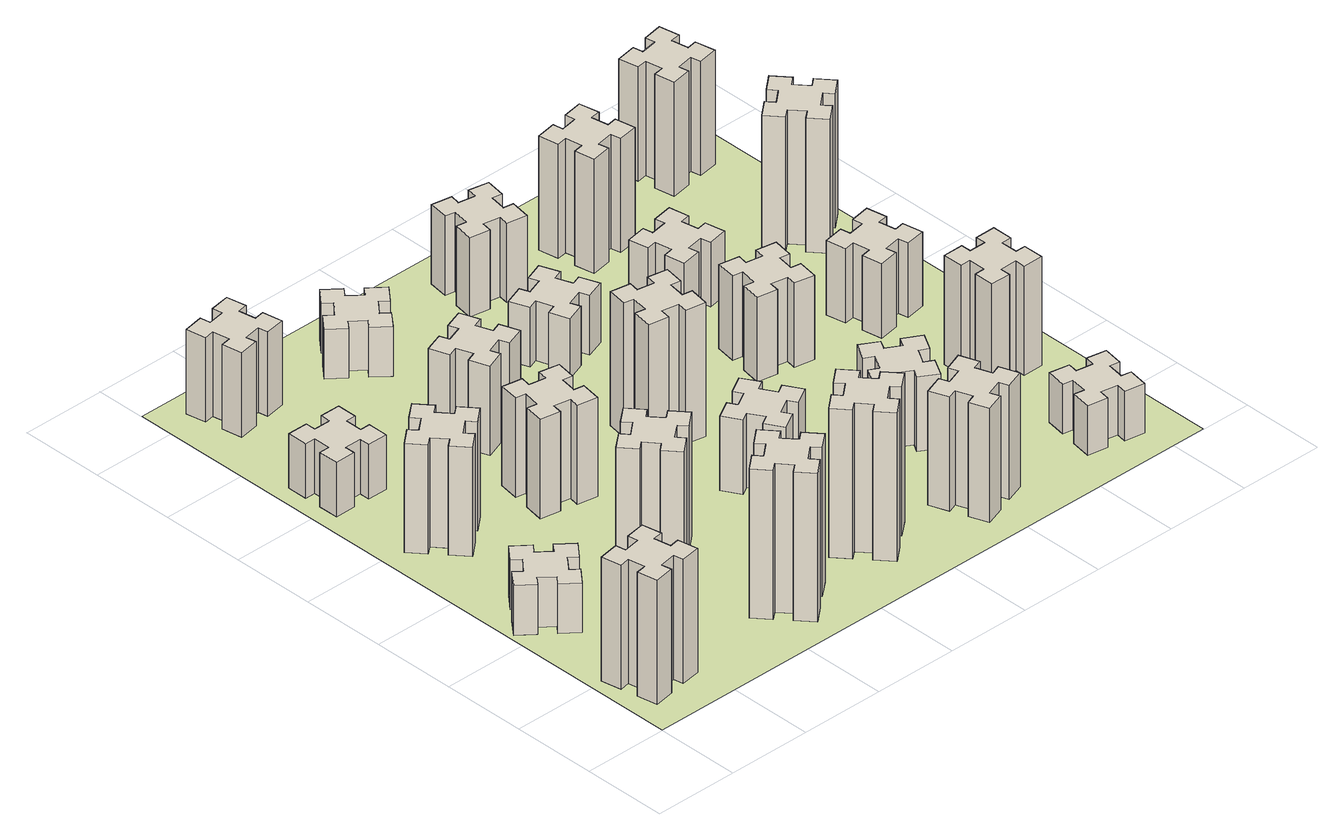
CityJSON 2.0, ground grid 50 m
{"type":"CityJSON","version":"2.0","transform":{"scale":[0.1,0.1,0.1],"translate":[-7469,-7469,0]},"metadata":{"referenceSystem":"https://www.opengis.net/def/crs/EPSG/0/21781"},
"CityObjects":{
"building1":{"type":"Building","attributes":{"class":"1000","function":"1000","usage":"1000","yearOfConstruction":2016,"roofType":"1000","measuredHeight":75,"storeysAboveGround":30,"storeysBelowGround":0},"geometry":[{"type":"Solid","lod":"1","boundaries":[[[[0,1,2,3,4,5,6,7,8,9,10,11,12,13,14,15,16,17,18,19]],[[17,16,20,21]],[[16,15,22,20]],[[15,14,23,22]],[[14,13,24,23]],[[13,12,25,24]],[[12,11,26,25]],[[11,10,27,26]],[[10,9,28,27]],[[9,8,29,28]],[[8,7,30,29]],[[7,6,31,30]],[[6,5,32,31]],[[5,4,33,32]],[[4,3,34,33]],[[3,2,35,34]],[[2,1,36,35]],[[1,0,37,36]],[[0,19,38,37]],[[19,18,39,38]],[[18,17,21,39]],[[24,25,26,27,28,29,30,31,32,33,34,35,36,37,38,39,21,20,22,23]]]]}]},
"building2":{"type":"Building","attributes":{"class":"1000","function":"1000","usage":"1000","yearOfConstruction":2016,"roofType":"1000","measuredHeight":30,"storeysAboveGround":30,"storeysBelowGround":0},"geometry":[{"type":"Solid","lod":"1","boundaries":[[[[40,41,42,43,44,45,46,47,48,49,50,51,52,53,54,55,56,57,58,59]],[[57,56,60,61]],[[56,55,62,60]],[[55,54,63,62]],[[54,53,64,63]],[[53,52,65,64]],[[52,51,66,65]],[[51,50,67,66]],[[50,49,68,67]],[[49,48,69,68]],[[48,47,70,69]],[[47,46,71,70]],[[46,45,72,71]],[[45,44,73,72]],[[44,43,74,73]],[[43,42,75,74]],[[42,41,76,75]],[[41,40,77,76]],[[40,59,78,77]],[[59,58,79,78]],[[58,57,61,79]],[[64,65,66,67,68,69,70,71,72,73,74,75,76,77,78,79,61,60,62,63]]]]}]},
"building3":{"type":"Building","attributes":{"class":"1000","function":"1000","usage":"1000","yearOfConstruction":2016,"roofType":"1000","measuredHeight":66,"storeysAboveGround":30,"storeysBelowGround":0},"geometry":[{"type":"Solid","lod":"1","boundaries":[[[[80,81,82,83,84,85,86,87,88,89,90,91,92,93,94,95,96,97,98,99]],[[97,96,100,101]],[[96,95,102,100]],[[95,94,103,102]],[[94,93,104,103]],[[93,92,105,104]],[[92,91,106,105]],[[91,90,107,106]],[[90,89,108,107]],[[89,88,109,108]],[[88,87,110,109]],[[87,86,111,110]],[[86,85,112,111]],[[85,84,113,112]],[[84,83,114,113]],[[83,82,115,114]],[[82,81,116,115]],[[81,80,117,116]],[[80,99,118,117]],[[99,98,119,118]],[[98,97,101,119]],[[104,105,106,107,108,109,110,111,112,113,114,115,116,117,118,119,101,100,102,103]]]]}]},
"building4":{"type":"Building","attributes":{"class":"1000","function":"1000","usage":"1000","yearOfConstruction":2016,"roofType":"1000","measuredHeight":33,"storeysAboveGround":30,"storeysBelowGround":0},"geometry":[{"type":"Solid","lod":"1","boundaries":[[[[120,121,122,123,124,125,126,127,128,129,130,131,132,133,134,135,136,137,138,139]],[[137,136,140,141]],[[136,135,142,140]],[[135,134,143,142]],[[134,133,144,143]],[[133,132,145,144]],[[132,131,146,145]],[[131,130,147,146]],[[130,129,148,147]],[[129,128,149,148]],[[128,127,150,149]],[[127,126,151,150]],[[126,125,152,151]],[[125,124,153,152]],[[124,123,154,153]],[[123,122,155,154]],[[122,121,156,155]],[[121,120,157,156]],[[120,139,158,157]],[[139,138,159,158]],[[138,137,141,159]],[[144,145,146,147,148,149,150,151,152,153,154,155,156,157,158,159,141,140,142,143]]]]}]},
"building5":{"type":"Building","attributes":{"class":"1000","function":"1000","usage":"1000","yearOfConstruction":2016,"roofType":"1000","measuredHeight":90,"storeysAboveGround":30,"storeysBelowGround":0},"geometry":[{"type":"Solid","lod":"1","boundaries":[[[[160,161,162,163,164,165,166,167,168,169,170,171,172,173,174,175,176,177,178,179]],[[177,176,180,181]],[[176,175,182,180]],[[175,174,183,182]],[[174,173,184,183]],[[173,172,185,184]],[[172,171,186,185]],[[171,170,187,186]],[[170,169,188,187]],[[169,168,189,188]],[[168,167,190,189]],[[167,166,191,190]],[[166,165,192,191]],[[165,164,193,192]],[[164,163,194,193]],[[163,162,195,194]],[[162,161,196,195]],[[161,160,197,196]],[[160,179,198,197]],[[179,178,199,198]],[[178,177,181,199]],[[184,185,186,187,188,189,190,191,192,193,194,195,196,197,198,199,181,180,182,183]]]]}]},
"building6":{"type":"Building","attributes":{"class":"1000","function":"1000","usage":"1000","yearOfConstruction":2016,"roofType":"1000","measuredHeight":75,"storeysAboveGround":30,"storeysBelowGround":0},"geometry":[{"type":"Solid","lod":"1","boundaries":[[[[200,201,202,203,204,205,206,207,208,209,210,211,212,213,214,215,216,217,218,219]],[[217,216,220,221]],[[216,215,222,220]],[[215,214,223,222]],[[214,213,224,223]],[[213,212,225,224]],[[212,211,226,225]],[[211,210,227,226]],[[210,209,228,227]],[[209,208,229,228]],[[208,207,230,229]],[[207,206,231,230]],[[206,205,232,231]],[[205,204,233,232]],[[204,203,234,233]],[[203,202,235,234]],[[202,201,236,235]],[[201,200,237,236]],[[200,219,238,237]],[[219,218,239,238]],[[218,217,221,239]],[[224,225,226,227,228,229,230,231,232,233,234,235,236,237,238,239,221,220,222,223]]]]}]},
"building7":{"type":"Building","attributes":{"class":"1000","function":"1000","usage":"1000","yearOfConstruction":2016,"roofType":"1000","measuredHeight":51,"storeysAboveGround":30,"storeysBelowGround":0},"geometry":[{"type":"Solid","lod":"1","boundaries":[[[[240,241,242,243,244,245,246,247,248,249,250,251,252,253,254,255,256,257,258,259]],[[257,256,260,261]],[[256,255,262,260]],[[255,254,263,262]],[[254,253,264,263]],[[253,252,265,264]],[[252,251,266,265]],[[251,250,267,266]],[[250,249,268,267]],[[249,248,269,268]],[[248,247,270,269]],[[247,246,271,270]],[[246,245,272,271]],[[245,244,273,272]],[[244,243,274,273]],[[243,242,275,274]],[[242,241,276,275]],[[241,240,277,276]],[[240,259,278,277]],[[259,258,279,278]],[[258,257,261,279]],[[264,265,266,267,268,269,270,271,272,273,274,275,276,277,278,279,261,260,262,263]]]]}]},
"building8":{"type":"Building","attributes":{"class":"1000","function":"1000","usage":"1000","yearOfConstruction":2016,"roofType":"1000","measuredHeight":60,"storeysAboveGround":30,"storeysBelowGround":0},"geometry":[{"type":"Solid","lod":"1","boundaries":[[[[280,281,282,283,284,285,286,287,288,289,290,291,292,293,294,295,296,297,298,299]],[[297,296,300,301]],[[296,295,302,300]],[[295,294,303,302]],[[294,293,304,303]],[[293,292,305,304]],[[292,291,306,305]],[[291,290,307,306]],[[290,289,308,307]],[[289,288,309,308]],[[288,287,310,309]],[[287,286,311,310]],[[286,285,312,311]],[[285,284,313,312]],[[284,283,314,313]],[[283,282,315,314]],[[282,281,316,315]],[[281,280,317,316]],[[280,299,318,317]],[[299,298,319,318]],[[298,297,301,319]],[[304,305,306,307,308,309,310,311,312,313,314,315,316,317,318,319,301,300,302,303]]]]}]},
"building9":{"type":"Building","attributes":{"class":"1000","function":"1000","usage":"1000","yearOfConstruction":2016,"roofType":"1000","measuredHeight":54,"storeysAboveGround":30,"storeysBelowGround":0},"geometry":[{"type":"Solid","lod":"1","boundaries":[[[[320,321,322,323,324,325,326,327,328,329,330,331,332,333,334,335,336,337,338,339]],[[337,336,340,341]],[[336,335,342,340]],[[335,334,343,342]],[[334,333,344,343]],[[333,332,345,344]],[[332,331,346,345]],[[331,330,347,346]],[[330,329,348,347]],[[329,328,349,348]],[[328,327,350,349]],[[327,326,351,350]],[[326,325,352,351]],[[325,324,353,352]],[[324,323,354,353]],[[323,322,355,354]],[[322,321,356,355]],[[321,320,357,356]],[[320,339,358,357]],[[339,338,359,358]],[[338,337,341,359]],[[344,345,346,347,348,349,350,351,352,353,354,355,356,357,358,359,341,340,342,343]]]]}]},
"building10":{"type":"Building","attributes":{"class":"1000","function":"1000","usage":"1000","yearOfConstruction":2016,"roofType":"1000","measuredHeight":90,"storeysAboveGround":30,"storeysBelowGround":0},"geometry":[{"type":"Solid","lod":"1","boundaries":[[[[360,361,362,363,364,365,366,367,368,369,370,371,372,373,374,375,376,377,378,379]],[[377,376,380,381]],[[376,375,382,380]],[[375,374,383,382]],[[374,373,384,383]],[[373,372,385,384]],[[372,371,386,385]],[[371,370,387,386]],[[370,369,388,387]],[[369,368,389,388]],[[368,367,390,389]],[[367,366,391,390]],[[366,365,392,391]],[[365,364,393,392]],[[364,363,394,393]],[[363,362,395,394]],[[362,361,396,395]],[[361,360,397,396]],[[360,379,398,397]],[[379,378,399,398]],[[378,377,381,399]],[[384,385,386,387,388,389,390,391,392,393,394,395,396,397,398,399,381,380,382,383]]]]}]},
"building11":{"type":"Building","attributes":{"class":"1000","function":"1000","usage":"1000","yearOfConstruction":2016,"roofType":"1000","measuredHeight":30,"storeysAboveGround":30,"storeysBelowGround":0},"geometry":[{"type":"Solid","lod":"1","boundaries":[[[[400,401,402,403,404,405,406,407,408,409,410,411,412,413,414,415,416,417,418,419]],[[417,416,420,421]],[[416,415,422,420]],[[415,414,423,422]],[[414,413,424,423]],[[413,412,425,424]],[[412,411,426,425]],[[411,410,427,426]],[[410,409,428,427]],[[409,408,429,428]],[[408,407,430,429]],[[407,406,431,430]],[[406,405,432,431]],[[405,404,433,432]],[[404,403,434,433]],[[403,402,435,434]],[[402,401,436,435]],[[401,400,437,436]],[[400,419,438,437]],[[419,418,439,438]],[[418,417,421,439]],[[424,425,426,427,428,429,430,431,432,433,434,435,436,437,438,439,421,420,422,423]]]]}]},
"building12":{"type":"Building","attributes":{"class":"1000","function":"1000","usage":"1000","yearOfConstruction":2016,"roofType":"1000","measuredHeight":45,"storeysAboveGround":30,"storeysBelowGround":0},"geometry":[{"type":"Solid","lod":"1","boundaries":[[[[440,441,442,443,444,445,446,447,448,449,450,451,452,453,454,455,456,457,458,459]],[[457,456,460,461]],[[456,455,462,460]],[[455,454,463,462]],[[454,453,464,463]],[[453,452,465,464]],[[452,451,466,465]],[[451,450,467,466]],[[450,449,468,467]],[[449,448,469,468]],[[448,447,470,469]],[[447,446,471,470]],[[446,445,472,471]],[[445,444,473,472]],[[444,443,474,473]],[[443,442,475,474]],[[442,441,476,475]],[[441,440,477,476]],[[440,459,478,477]],[[459,458,479,478]],[[458,457,461,479]],[[464,465,466,467,468,469,470,471,472,473,474,475,476,477,478,479,461,460,462,463]]]]}]},
"building13":{"type":"Building","attributes":{"class":"1000","function":"1000","usage":"1000","yearOfConstruction":2016,"roofType":"1000","measuredHeight":81,"storeysAboveGround":30,"storeysBelowGround":0},"geometry":[{"type":"Solid","lod":"1","boundaries":[[[[480,481,482,483,484,485,486,487,488,489,490,491,492,493,494,495,496,497,498,499]],[[497,496,500,501]],[[496,495,502,500]],[[495,494,503,502]],[[494,493,504,503]],[[493,492,505,504]],[[492,491,506,505]],[[491,490,507,506]],[[490,489,508,507]],[[489,488,509,508]],[[488,487,510,509]],[[487,486,511,510]],[[486,485,512,511]],[[485,484,513,512]],[[484,483,514,513]],[[483,482,515,514]],[[482,481,516,515]],[[481,480,517,516]],[[480,499,518,517]],[[499,498,519,518]],[[498,497,501,519]],[[504,505,506,507,508,509,510,511,512,513,514,515,516,517,518,519,501,500,502,503]]]]}]},
"building14":{"type":"Building","attributes":{"class":"1000","function":"1000","usage":"1000","yearOfConstruction":2016,"roofType":"1000","measuredHeight":69,"storeysAboveGround":30,"storeysBelowGround":0},"geometry":[{"type":"Solid","lod":"1","boundaries":[[[[520,521,522,523,524,525,526,527,528,529,530,531,532,533,534,535,536,537,538,539]],[[537,536,540,541]],[[536,535,542,540]],[[535,534,543,542]],[[534,533,544,543]],[[533,532,545,544]],[[532,531,546,545]],[[531,530,547,546]],[[530,529,548,547]],[[529,528,549,548]],[[528,527,550,549]],[[527,526,551,550]],[[526,525,552,551]],[[525,524,553,552]],[[524,523,554,553]],[[523,522,555,554]],[[522,521,556,555]],[[521,520,557,556]],[[520,539,558,557]],[[539,538,559,558]],[[538,537,541,559]],[[544,545,546,547,548,549,550,551,552,553,554,555,556,557,558,559,541,540,542,543]]]]}]},
"building15":{"type":"Building","attributes":{"class":"1000","function":"1000","usage":"1000","yearOfConstruction":2016,"roofType":"1000","measuredHeight":36,"storeysAboveGround":30,"storeysBelowGround":0},"geometry":[{"type":"Solid","lod":"1","boundaries":[[[[560,561,562,563,564,565,566,567,568,569,570,571,572,573,574,575,576,577,578,579]],[[577,576,580,581]],[[576,575,582,580]],[[575,574,583,582]],[[574,573,584,583]],[[573,572,585,584]],[[572,571,586,585]],[[571,570,587,586]],[[570,569,588,587]],[[569,568,589,588]],[[568,567,590,589]],[[567,566,591,590]],[[566,565,592,591]],[[565,564,593,592]],[[564,563,594,593]],[[563,562,595,594]],[[562,561,596,595]],[[561,560,597,596]],[[560,579,598,597]],[[579,578,599,598]],[[578,577,581,599]],[[584,585,586,587,588,589,590,591,592,593,594,595,596,597,598,599,581,580,582,583]]]]}]},
"building16":{"type":"Building","attributes":{"class":"1000","function":"1000","usage":"1000","yearOfConstruction":2016,"roofType":"1000","measuredHeight":45,"storeysAboveGround":30,"storeysBelowGround":0},"geometry":[{"type":"Solid","lod":"1","boundaries":[[[[600,601,602,603,604,605,606,607,608,609,610,611,612,613,614,615,616,617,618,619]],[[617,616,620,621]],[[616,615,622,620]],[[615,614,623,622]],[[614,613,624,623]],[[613,612,625,624]],[[612,611,626,625]],[[611,610,627,626]],[[610,609,628,627]],[[609,608,629,628]],[[608,607,630,629]],[[607,606,631,630]],[[606,605,632,631]],[[605,604,633,632]],[[604,603,634,633]],[[603,602,635,634]],[[602,601,636,635]],[[601,600,637,636]],[[600,619,638,637]],[[619,618,639,638]],[[618,617,621,639]],[[624,625,626,627,628,629,630,631,632,633,634,635,636,637,638,639,621,620,622,623]]]]}]},
"building17":{"type":"Building","attributes":{"class":"1000","function":"1000","usage":"1000","yearOfConstruction":2016,"roofType":"1000","measuredHeight":48,"storeysAboveGround":30,"storeysBelowGround":0},"geometry":[{"type":"Solid","lod":"1","boundaries":[[[[640,641,642,643,644,645,646,647,648,649,650,651,652,653,654,655,656,657,658,659]],[[657,656,660,661]],[[656,655,662,660]],[[655,654,663,662]],[[654,653,664,663]],[[653,652,665,664]],[[652,651,666,665]],[[651,650,667,666]],[[650,649,668,667]],[[649,648,669,668]],[[648,647,670,669]],[[647,646,671,670]],[[646,645,672,671]],[[645,644,673,672]],[[644,643,674,673]],[[643,642,675,674]],[[642,641,676,675]],[[641,640,677,676]],[[640,659,678,677]],[[659,658,679,678]],[[658,657,661,679]],[[664,665,666,667,668,669,670,671,672,673,674,675,676,677,678,679,661,660,662,663]]]]}]},
"building18":{"type":"Building","attributes":{"class":"1000","function":"1000","usage":"1000","yearOfConstruction":2016,"roofType":"1000","measuredHeight":51,"storeysAboveGround":30,"storeysBelowGround":0},"geometry":[{"type":"Solid","lod":"1","boundaries":[[[[680,681,682,683,684,685,686,687,688,689,690,691,692,693,694,695,696,697,698,699]],[[697,696,700,701]],[[696,695,702,700]],[[695,694,703,702]],[[694,693,704,703]],[[693,692,705,704]],[[692,691,706,705]],[[691,690,707,706]],[[690,689,708,707]],[[689,688,709,708]],[[688,687,710,709]],[[687,686,711,710]],[[686,685,712,711]],[[685,684,713,712]],[[684,683,714,713]],[[683,682,715,714]],[[682,681,716,715]],[[681,680,717,716]],[[680,699,718,717]],[[699,698,719,718]],[[698,697,701,719]],[[704,705,706,707,708,709,710,711,712,713,714,715,716,717,718,719,701,700,702,703]]]]}]},
"building19":{"type":"Building","attributes":{"class":"1000","function":"1000","usage":"1000","yearOfConstruction":2016,"roofType":"1000","measuredHeight":39,"storeysAboveGround":30,"storeysBelowGround":0},"geometry":[{"type":"Solid","lod":"1","boundaries":[[[[720,721,722,723,724,725,726,727,728,729,730,731,732,733,734,735,736,737,738,739]],[[737,736,740,741]],[[736,735,742,740]],[[735,734,743,742]],[[734,733,744,743]],[[733,732,745,744]],[[732,731,746,745]],[[731,730,747,746]],[[730,729,748,747]],[[729,728,749,748]],[[728,727,750,749]],[[727,726,751,750]],[[726,725,752,751]],[[725,724,753,752]],[[724,723,754,753]],[[723,722,755,754]],[[722,721,756,755]],[[721,720,757,756]],[[720,739,758,757]],[[739,738,759,758]],[[738,737,741,759]],[[744,745,746,747,748,749,750,751,752,753,754,755,756,757,758,759,741,740,742,743]]]]}]},
"building20":{"type":"Building","attributes":{"class":"1000","function":"1000","usage":"1000","yearOfConstruction":2016,"roofType":"1000","measuredHeight":30,"storeysAboveGround":30,"storeysBelowGround":0},"geometry":[{"type":"Solid","lod":"1","boundaries":[[[[760,761,762,763,764,765,766,767,768,769,770,771,772,773,774,775,776,777,778,779]],[[777,776,780,781]],[[776,775,782,780]],[[775,774,783,782]],[[774,773,784,783]],[[773,772,785,784]],[[772,771,786,785]],[[771,770,787,786]],[[770,769,788,787]],[[769,768,789,788]],[[768,767,790,789]],[[767,766,791,790]],[[766,765,792,791]],[[765,764,793,792]],[[764,763,794,793]],[[763,762,795,794]],[[762,761,796,795]],[[761,760,797,796]],[[760,779,798,797]],[[779,778,799,798]],[[778,777,781,799]],[[784,785,786,787,788,789,790,791,792,793,794,795,796,797,798,799,781,780,782,783]]]]}]},
"building21":{"type":"Building","attributes":{"class":"1000","function":"1000","usage":"1000","yearOfConstruction":2016,"roofType":"1000","measuredHeight":69,"storeysAboveGround":30,"storeysBelowGround":0},"geometry":[{"type":"Solid","lod":"1","boundaries":[[[[800,801,802,803,804,805,806,807,808,809,810,811,812,813,814,815,816,817,818,819]],[[817,816,820,821]],[[816,815,822,820]],[[815,814,823,822]],[[814,813,824,823]],[[813,812,825,824]],[[812,811,826,825]],[[811,810,827,826]],[[810,809,828,827]],[[809,808,829,828]],[[808,807,830,829]],[[807,806,831,830]],[[806,805,832,831]],[[805,804,833,832]],[[804,803,834,833]],[[803,802,835,834]],[[802,801,836,835]],[[801,800,837,836]],[[800,819,838,837]],[[819,818,839,838]],[[818,817,821,839]],[[824,825,826,827,828,829,830,831,832,833,834,835,836,837,838,839,821,820,822,823]]]]}]},
"building22":{"type":"Building","attributes":{"class":"1000","function":"1000","usage":"1000","yearOfConstruction":2016,"roofType":"1000","measuredHeight":66,"storeysAboveGround":30,"storeysBelowGround":0},"geometry":[{"type":"Solid","lod":"1","boundaries":[[[[840,841,842,843,844,845,846,847,848,849,850,851,852,853,854,855,856,857,858,859]],[[857,856,860,861]],[[856,855,862,860]],[[855,854,863,862]],[[854,853,864,863]],[[853,852,865,864]],[[852,851,866,865]],[[851,850,867,866]],[[850,849,868,867]],[[849,848,869,868]],[[848,847,870,869]],[[847,846,871,870]],[[846,845,872,871]],[[845,844,873,872]],[[844,843,874,873]],[[843,842,875,874]],[[842,841,876,875]],[[841,840,877,876]],[[840,859,878,877]],[[859,858,879,878]],[[858,857,861,879]],[[864,865,866,867,868,869,870,871,872,873,874,875,876,877,878,879,861,860,862,863]]]]}]},
"building23":{"type":"Building","attributes":{"class":"1000","function":"1000","usage":"1000","yearOfConstruction":2016,"roofType":"1000","measuredHeight":45,"storeysAboveGround":30,"storeysBelowGround":0},"geometry":[{"type":"Solid","lod":"1","boundaries":[[[[880,881,882,883,884,885,886,887,888,889,890,891,892,893,894,895,896,897,898,899]],[[897,896,900,901]],[[896,895,902,900]],[[895,894,903,902]],[[894,893,904,903]],[[893,892,905,904]],[[892,891,906,905]],[[891,890,907,906]],[[890,889,908,907]],[[889,888,909,908]],[[888,887,910,909]],[[887,886,911,910]],[[886,885,912,911]],[[885,884,913,912]],[[884,883,914,913]],[[883,882,915,914]],[[882,881,916,915]],[[881,880,917,916]],[[880,899,918,917]],[[899,898,919,918]],[[898,897,901,919]],[[904,905,906,907,908,909,910,911,912,913,914,915,916,917,918,919,901,900,902,903]]]]}]},
"building24":{"type":"Building","attributes":{"class":"1000","function":"1000","usage":"1000","yearOfConstruction":2016,"roofType":"1000","measuredHeight":81,"storeysAboveGround":30,"storeysBelowGround":0},"geometry":[{"type":"Solid","lod":"1","boundaries":[[[[920,921,922,923,924,925,926,927,928,929,930,931,932,933,934,935,936,937,938,939]],[[937,936,940,941]],[[936,935,942,940]],[[935,934,943,942]],[[934,933,944,943]],[[933,932,945,944]],[[932,931,946,945]],[[931,930,947,946]],[[930,929,948,947]],[[929,928,949,948]],[[928,927,950,949]],[[927,926,951,950]],[[926,925,952,951]],[[925,924,953,952]],[[924,923,954,953]],[[923,922,955,954]],[[922,921,956,955]],[[921,920,957,956]],[[920,939,958,957]],[[939,938,959,958]],[[938,937,941,959]],[[944,945,946,947,948,949,950,951,952,953,954,955,956,957,958,959,941,940,942,943]]]]}]},
"building25":{"type":"Building","attributes":{"class":"1000","function":"1000","usage":"1000","yearOfConstruction":2016,"roofType":"1000","measuredHeight":69,"storeysAboveGround":30,"storeysBelowGround":0},"geometry":[{"type":"Solid","lod":"1","boundaries":[[[[960,961,962,963,964,965,966,967,968,969,970,971,972,973,974,975,976,977,978,979]],[[977,976,980,981]],[[976,975,982,980]],[[975,974,983,982]],[[974,973,984,983]],[[973,972,985,984]],[[972,971,986,985]],[[971,970,987,986]],[[970,969,988,987]],[[969,968,989,988]],[[968,967,990,989]],[[967,966,991,990]],[[966,965,992,991]],[[965,964,993,992]],[[964,963,994,993]],[[963,962,995,994]],[[962,961,996,995]],[[961,960,997,996]],[[960,979,998,997]],[[979,978,999,998]],[[978,977,981,999]],[[984,985,986,987,988,989,990,991,992,993,994,995,996,997,998,999,981,980,982,983]]]]}]},
"landuse1":{"type":"LandUse","attributes":{"name":"plot1","function":"1010"},"geometry":[{"type":"MultiSurface","lod":"1","boundaries":[[[1000,1001,1002,1003]]]}]}
},
"vertices":[
[305,492,0],[207,475,0],[197,534,0],[78,513,0],[99,395,0],[158,405,0],[176,307,0],[117,297,0],[137,178,0],[256,199,0],[245,258,0],[344,276,0],[354,217,0],[472,237,0],[451,356,0],[392,345,0],[375,444,0],[434,454,0],[413,572,0],[295,551,0],[375,444,750],[434,454,750],[392,345,750],[451,356,750],[472,237,750],[354,217,750],[344,276,750],[245,258,750],[256,199,750],[137,178,750],[117,297,750],[176,307,750],[158,405,750],[99,395,750],[78,513,750],[197,534,750],[207,475,750],[305,492,750],[295,551,750],[413,572,750],
[223,1224,0],[159,1148,0],[113,1186,0],[36,1094,0],[128,1017,0],[166,1063,0],[243,999,0],[204,953,0],[296,876,0],[373,968,0],[327,1006,0],[392,1083,0],[438,1044,0],[515,1136,0],[423,1213,0],[384,1167,0],[308,1232,0],[346,1278,0],[254,1355,0],[177,1263,0],[308,1232,300],[346,1278,300],[384,1167,300],[423,1213,300],[515,1136,300],[438,1044,300],[392,1083,300],[327,1006,300],[373,968,300],[296,876,300],[204,953,300],[243,999,300],[166,1063,300],[128,1017,300],[36,1094,300],[113,1186,300],[159,1148,300],[223,1224,300],[177,1263,300],[254,1355,300],
[492,1988,0],[427,2064,0],[473,2103,0],[396,2195,0],[304,2118,0],[343,2072,0],[266,2007,0],[228,2053,0],[136,1976,0],[213,1884,0],[259,1923,0],[323,1846,0],[277,1808,0],[354,1716,0],[446,1793,0],[408,1839,0],[484,1903,0],[523,1857,0],[615,1934,0],[538,2026,0],[484,1903,660],[523,1857,660],[408,1839,660],[446,1793,660],[354,1716,660],[277,1808,660],[323,1846,660],[259,1923,660],[213,1884,660],[136,1976,660],[228,2053,660],[266,2007,660],[343,2072,660],[304,2118,660],[396,2195,660],[473,2103,660],[427,2064,660],[492,1988,660],[538,2026,660],[615,1934,660],
[165,2645,0],[165,2545,0],[105,2545,0],[105,2425,0],[225,2425,0],[225,2485,0],[325,2485,0],[325,2425,0],[445,2425,0],[445,2545,0],[385,2545,0],[385,2645,0],[445,2645,0],[445,2765,0],[325,2765,0],[325,2705,0],[225,2705,0],[225,2765,0],[105,2765,0],[105,2645,0],[225,2705,330],[225,2765,330],[325,2705,330],[325,2765,330],[445,2765,330],[445,2645,330],[385,2645,330],[385,2545,330],[445,2545,330],[445,2425,330],[325,2425,330],[325,2485,330],[225,2485,330],[225,2425,330],[105,2425,330],[105,2545,330],[165,2545,330],[165,2645,330],[105,2645,330],[105,2765,330],
[1099,343,0],[1163,266,0],[1117,228,0],[1194,136,0],[1286,213,0],[1248,259,0],[1324,323,0],[1363,277,0],[1455,354,0],[1378,446,0],[1332,408,0],[1267,484,0],[1313,523,0],[1236,615,0],[1144,538,0],[1183,492,0],[1106,427,0],[1068,473,0],[976,396,0],[1053,304,0],[1106,427,900],[1068,473,900],[1183,492,900],[1144,538,900],[1236,615,900],[1313,523,900],[1267,484,900],[1332,408,900],[1378,446,900],[1455,354,900],[1363,277,900],[1324,323,900],[1248,259,900],[1286,213,900],[1194,136,900],[1117,228,900],[1163,266,900],[1099,343,900],[1053,304,900],[976,396,900],
[1132,1148,0],[1067,1224,0],[1113,1263,0],[1036,1355,0],[944,1278,0],[983,1232,0],[906,1167,0],[868,1213,0],[776,1136,0],[853,1044,0],[899,1083,0],[963,1006,0],[917,968,0],[994,876,0],[1086,953,0],[1048,999,0],[1124,1063,0],[1163,1017,0],[1255,1094,0],[1178,1186,0],[1124,1063,750],[1163,1017,750],[1048,999,750],[1086,953,750],[994,876,750],[917,968,750],[963,1006,750],[899,1083,750],[853,1044,750],[776,1136,750],[868,1213,750],[906,1167,750],[983,1232,750],[944,1278,750],[1036,1355,750],[1113,1263,750],[1067,1224,750],[1132,1148,750],[1178,1186,750],[1255,1094,750],
[492,3405,0],[475,3504,0],[534,3514,0],[513,3632,0],[395,3611,0],[405,3552,0],[307,3535,0],[297,3594,0],[178,3573,0],[199,3455,0],[258,3465,0],[276,3367,0],[217,3357,0],[237,3238,0],[356,3259,0],[345,3318,0],[444,3336,0],[454,3277,0],[572,3297,0],[551,3416,0],[444,3336,510],[454,3277,510],[345,3318,510],[356,3259,510],[237,3238,510],[217,3357,510],[276,3367,510],[258,3465,510],[199,3455,510],[178,3573,510],[297,3594,510],[307,3535,510],[405,3552,510],[395,3611,510],[513,3632,510],[534,3514,510],[475,3504,510],[492,3405,510],[551,3416,510],[572,3297,510],
[1084,1955,0],[985,1972,0],[996,2031,0],[877,2052,0],[857,1934,0],[916,1924,0],[898,1825,0],[839,1836,0],[818,1717,0],[937,1697,0],[947,1756,0],[1045,1738,0],[1035,1679,0],[1153,1658,0],[1174,1777,0],[1115,1787,0],[1132,1885,0],[1191,1875,0],[1212,1993,0],[1094,2014,0],[1132,1885,600],[1191,1875,600],[1115,1787,600],[1174,1777,600],[1153,1658,600],[1035,1679,600],[1045,1738,600],[947,1756,600],[937,1697,600],[818,1717,600],[839,1836,600],[898,1825,600],[916,1924,600],[857,1934,600],[877,2052,600],[996,2031,600],[985,1972,600],[1084,1955,600],[1094,2014,600],[1212,1993,600],
[1125,2616,0],[1031,2582,0],[1010,2638,0],[897,2597,0],[939,2484,0],[995,2505,0],[1029,2411,0],[973,2390,0],[1014,2277,0],[1127,2319,0],[1106,2375,0],[1200,2409,0],[1220,2353,0],[1333,2394,0],[1292,2507,0],[1236,2486,0],[1202,2580,0],[1258,2600,0],[1217,2713,0],[1104,2672,0],[1202,2580,540],[1258,2600,540],[1236,2486,540],[1292,2507,540],[1333,2394,540],[1220,2353,540],[1200,2409,540],[1106,2375,540],[1127,2319,540],[1014,2277,540],[973,2390,540],[1029,2411,540],[995,2505,540],[939,2484,540],[897,2597,540],[1010,2638,540],[1031,2582,540],[1125,2616,540],[1104,2672,540],[1217,2713,540],
[1823,592,0],[1746,527,0],[1708,573,0],[1616,496,0],[1693,404,0],[1739,443,0],[1803,366,0],[1757,328,0],[1834,236,0],[1926,313,0],[1888,359,0],[1964,423,0],[2003,377,0],[2095,454,0],[2018,546,0],[1972,508,0],[1907,584,0],[1953,623,0],[1876,715,0],[1784,638,0],[1907,584,900],[1953,623,900],[1972,508,900],[2018,546,900],[2095,454,900],[2003,377,900],[1964,423,900],[1888,359,900],[1926,313,900],[1834,236,900],[1757,328,900],[1803,366,900],[1739,443,900],[1693,404,900],[1616,496,900],[1708,573,900],[1746,527,900],[1823,592,900],[1784,638,900],[1876,715,900],
[1063,3444,0],[999,3368,0],[953,3406,0],[876,3314,0],[968,3237,0],[1006,3283,0],[1083,3219,0],[1044,3173,0],[1136,3096,0],[1213,3188,0],[1167,3226,0],[1232,3303,0],[1278,3264,0],[1355,3356,0],[1263,3433,0],[1224,3387,0],[1148,3452,0],[1186,3498,0],[1094,3575,0],[1017,3483,0],[1148,3452,300],[1186,3498,300],[1224,3387,300],[1263,3433,300],[1355,3356,300],[1278,3264,300],[1232,3303,300],[1167,3226,300],[1213,3188,300],[1136,3096,300],[1044,3173,300],[1083,3219,300],[1006,3283,300],[968,3237,300],[876,3314,300],[953,3406,300],[999,3368,300],[1063,3444,300],[1017,3483,300],[1094,3575,300],
[1735,1204,0],[1785,1117,0],[1733,1087,0],[1793,983,0],[1897,1043,0],[1867,1095,0],[1954,1145,0],[1984,1093,0],[2088,1153,0],[2028,1257,0],[1976,1227,0],[1926,1314,0],[1978,1344,0],[1918,1448,0],[1814,1388,0],[1844,1336,0],[1757,1286,0],[1727,1338,0],[1623,1278,0],[1683,1174,0],[1757,1286,450],[1727,1338,450],[1844,1336,450],[1814,1388,450],[1918,1448,450],[1978,1344,450],[1926,1314,450],[1976,1227,450],[2028,1257,450],[2088,1153,450],[1984,1093,450],[1954,1145,450],[1867,1095,450],[1897,1043,450],[1793,983,450],[1733,1087,450],[1785,1117,450],[1735,1204,450],[1683,1174,450],[1623,1278,450],
[1656,1924,0],[1638,1825,0],[1579,1836,0],[1558,1717,0],[1677,1697,0],[1687,1756,0],[1785,1738,0],[1775,1679,0],[1893,1658,0],[1914,1777,0],[1855,1787,0],[1872,1885,0],[1931,1875,0],[1952,1993,0],[1834,2014,0],[1824,1955,0],[1725,1972,0],[1736,2031,0],[1617,2052,0],[1597,1934,0],[1725,1972,810],[1736,2031,810],[1824,1955,810],[1834,2014,810],[1952,1993,810],[1931,1875,810],[1872,1885,810],[1855,1787,810],[1914,1777,810],[1893,1658,810],[1775,1679,810],[1785,1738,810],[1687,1756,810],[1677,1697,810],[1558,1717,810],[1579,1836,810],[1638,1825,810],[1656,1924,810],[1597,1934,810],[1617,2052,810],
[2616,366,0],[2582,460,0],[2638,480,0],[2597,593,0],[2484,552,0],[2505,496,0],[2411,462,0],[2390,518,0],[2277,477,0],[2319,364,0],[2375,385,0],[2409,291,0],[2353,270,0],[2394,157,0],[2507,199,0],[2486,255,0],[2580,289,0],[2600,233,0],[2713,274,0],[2672,387,0],[2580,289,690],[2600,233,690],[2486,255,690],[2507,199,690],[2394,157,690],[2353,270,690],[2409,291,690],[2375,385,690],[2319,364,690],[2277,477,690],[2390,518,690],[2411,462,690],[2505,496,690],[2484,552,690],[2597,593,690],[2638,480,690],[2582,460,690],[2616,366,690],[2672,387,690],[2713,274,690],
[1735,2705,0],[1769,2611,0],[1713,2590,0],[1754,2477,0],[1867,2519,0],[1846,2575,0],[1940,2609,0],[1960,2553,0],[2073,2594,0],[2032,2707,0],[1976,2686,0],[1942,2780,0],[1998,2800,0],[1957,2913,0],[1844,2872,0],[1865,2816,0],[1771,2782,0],[1750,2838,0],[1637,2797,0],[1679,2684,0],[1771,2782,360],[1750,2838,360],[1865,2816,360],[1844,2872,360],[1957,2913,360],[1998,2800,360],[1942,2780,360],[1976,2686,360],[2032,2707,360],[2073,2594,360],[1960,2553,360],[1940,2609,360],[1846,2575,360],[1867,2519,360],[1754,2477,360],[1713,2590,360],[1769,2611,360],[1735,2705,360],[1679,2684,360],[1637,2797,360],
[2525,1114,0],[2475,1027,0],[2423,1057,0],[2363,953,0],[2467,893,0],[2497,945,0],[2584,895,0],[2554,843,0],[2658,783,0],[2718,887,0],[2666,917,0],[2716,1004,0],[2768,974,0],[2828,1078,0],[2724,1138,0],[2694,1086,0],[2607,1136,0],[2637,1188,0],[2533,1248,0],[2473,1144,0],[2607,1136,450],[2637,1188,450],[2694,1086,450],[2724,1138,450],[2828,1078,450],[2768,974,450],[2716,1004,450],[2666,917,450],[2718,887,450],[2658,783,450],[2554,843,450],[2584,895,450],[2497,945,450],[2467,893,450],[2363,953,450],[2423,1057,450],[2475,1027,450],[2525,1114,450],[2473,1144,450],[2533,1248,450],
[2024,3435,0],[1925,3452,0],[1936,3511,0],[1817,3532,0],[1797,3414,0],[1856,3404,0],[1838,3305,0],[1779,3316,0],[1758,3197,0],[1877,3177,0],[1887,3236,0],[1985,3218,0],[1975,3159,0],[2093,3138,0],[2114,3257,0],[2055,3267,0],[2072,3365,0],[2131,3355,0],[2152,3473,0],[2034,3494,0],[2072,3365,480],[2131,3355,480],[2055,3267,480],[2114,3257,480],[2093,3138,480],[1975,3159,480],[1985,3218,480],[1887,3236,480],[1877,3177,480],[1758,3197,480],[1779,3316,480],[1838,3305,480],[1856,3404,480],[1797,3414,480],[1817,3532,480],[1936,3511,480],[1925,3452,480],[2024,3435,480],[2034,3494,480],[2152,3473,480],
[2695,1887,0],[2712,1985,0],[2771,1975,0],[2792,2093,0],[2674,2114,0],[2664,2055,0],[2565,2072,0],[2576,2131,0],[2457,2152,0],[2437,2034,0],[2496,2024,0],[2478,1925,0],[2419,1936,0],[2398,1817,0],[2517,1797,0],[2527,1856,0],[2625,1838,0],[2615,1779,0],[2733,1758,0],[2754,1877,0],[2625,1838,510],[2615,1779,510],[2527,1856,510],[2517,1797,510],[2398,1817,510],[2419,1936,510],[2478,1925,510],[2496,2024,510],[2437,2034,510],[2457,2152,510],[2576,2131,510],[2565,2072,510],[2664,2055,510],[2674,2114,510],[2792,2093,510],[2771,1975,510],[2712,1985,510],[2695,1887,510],[2754,1877,510],[2733,1758,510],
[2712,2565,0],[2695,2664,0],[2754,2674,0],[2733,2792,0],[2615,2771,0],[2625,2712,0],[2527,2695,0],[2517,2754,0],[2398,2733,0],[2419,2615,0],[2478,2625,0],[2496,2527,0],[2437,2517,0],[2457,2398,0],[2576,2419,0],[2565,2478,0],[2664,2496,0],[2674,2437,0],[2792,2457,0],[2771,2576,0],[2664,2496,390],[2674,2437,390],[2565,2478,390],[2576,2419,390],[2457,2398,390],[2437,2517,390],[2496,2527,390],[2478,2625,390],[2419,2615,390],[2398,2733,390],[2517,2754,390],[2527,2695,390],[2625,2712,390],[2615,2771,390],[2733,2792,390],[2754,2674,390],[2695,2664,390],[2712,2565,390],[2771,2576,390],[2792,2457,390],
[3267,276,0],[3365,258,0],[3355,199,0],[3473,178,0],[3494,297,0],[3435,307,0],[3452,405,0],[3511,395,0],[3532,513,0],[3414,534,0],[3404,475,0],[3305,492,0],[3316,551,0],[3197,572,0],[3177,454,0],[3236,444,0],[3218,345,0],[3159,356,0],[3138,237,0],[3257,217,0],[3218,345,300],[3159,356,300],[3236,444,300],[3177,454,300],[3197,572,300],[3316,551,300],[3305,492,300],[3404,475,300],[3414,534,300],[3532,513,300],[3511,395,300],[3452,405,300],[3435,307,300],[3494,297,300],[3473,178,300],[3355,199,300],[3365,258,300],[3267,276,300],[3257,217,300],[3138,237,300],
[2565,3118,0],[2664,3136,0],[2674,3077,0],[2792,3097,0],[2771,3216,0],[2712,3205,0],[2695,3304,0],[2754,3314,0],[2733,3432,0],[2615,3411,0],[2625,3352,0],[2527,3335,0],[2517,3394,0],[2398,3373,0],[2419,3255,0],[2478,3265,0],[2496,3167,0],[2437,3157,0],[2457,3038,0],[2576,3059,0],[2496,3167,690],[2437,3157,690],[2478,3265,690],[2419,3255,690],[2398,3373,690],[2517,3394,690],[2527,3335,690],[2625,3352,690],[2615,3411,690],[2733,3432,690],[2754,3314,690],[2695,3304,690],[2712,3205,690],[2771,3216,690],[2792,3097,690],[2674,3077,690],[2664,3136,690],[2565,3118,690],[2576,3059,690],[2457,3038,690],
[3285,1005,0],[3385,1005,0],[3385,945,0],[3505,945,0],[3505,1065,0],[3445,1065,0],[3445,1165,0],[3505,1165,0],[3505,1285,0],[3385,1285,0],[3385,1225,0],[3285,1225,0],[3285,1285,0],[3165,1285,0],[3165,1165,0],[3225,1165,0],[3225,1065,0],[3165,1065,0],[3165,945,0],[3285,945,0],[3225,1065,660],[3165,1065,660],[3225,1165,660],[3165,1165,660],[3165,1285,660],[3285,1285,660],[3285,1225,660],[3385,1225,660],[3385,1285,660],[3505,1285,660],[3505,1165,660],[3445,1165,660],[3445,1065,660],[3505,1065,660],[3505,945,660],[3385,945,660],[3385,1005,660],[3285,1005,660],[3285,945,660],[3165,945,660],
[3205,1738,0],[3304,1756,0],[3314,1697,0],[3432,1717,0],[3411,1836,0],[3352,1825,0],[3335,1924,0],[3394,1934,0],[3373,2052,0],[3255,2031,0],[3265,1972,0],[3167,1955,0],[3157,2014,0],[3038,1993,0],[3059,1875,0],[3118,1885,0],[3136,1787,0],[3077,1777,0],[3097,1658,0],[3216,1679,0],[3136,1787,450],[3077,1777,450],[3118,1885,450],[3059,1875,450],[3038,1993,450],[3157,2014,450],[3167,1955,450],[3265,1972,450],[3255,2031,450],[3373,2052,450],[3394,1934,450],[3335,1924,450],[3352,1825,450],[3411,1836,450],[3432,1717,450],[3314,1697,450],[3304,1756,450],[3205,1738,450],[3216,1679,450],[3097,1658,450],
[3403,2712,0],[3326,2647,0],[3288,2693,0],[3196,2616,0],[3273,2524,0],[3319,2563,0],[3383,2486,0],[3337,2448,0],[3414,2356,0],[3506,2433,0],[3468,2479,0],[3544,2543,0],[3583,2497,0],[3675,2574,0],[3598,2666,0],[3552,2628,0],[3487,2704,0],[3533,2743,0],[3456,2835,0],[3364,2758,0],[3487,2704,810],[3533,2743,810],[3552,2628,810],[3598,2666,810],[3675,2574,810],[3583,2497,810],[3544,2543,810],[3468,2479,810],[3506,2433,810],[3414,2356,810],[3337,2448,810],[3383,2486,810],[3319,2563,810],[3273,2524,810],[3196,2616,810],[3288,2693,810],[3326,2647,810],[3403,2712,810],[3364,2758,810],[3456,2835,810],
[3218,3465,0],[3236,3367,0],[3177,3357,0],[3197,3238,0],[3316,3259,0],[3305,3318,0],[3404,3336,0],[3414,3277,0],[3532,3297,0],[3511,3416,0],[3452,3405,0],[3435,3504,0],[3494,3514,0],[3473,3632,0],[3355,3611,0],[3365,3552,0],[3267,3535,0],[3257,3594,0],[3138,3573,0],[3159,3455,0],[3267,3535,690],[3257,3594,690],[3365,3552,690],[3355,3611,690],[3473,3632,690],[3494,3514,690],[3435,3504,690],[3452,3405,690],[3511,3416,690],[3532,3297,690],[3414,3277,690],[3404,3336,690],[3305,3318,690],[3316,3259,690],[3197,3238,690],[3177,3357,690],[3236,3367,690],[3218,3465,690],[3159,3455,690],[3138,3573,690],
[5,3705,0],[3705,3705,0],[3705,5,0],[5,5,0]
]}
